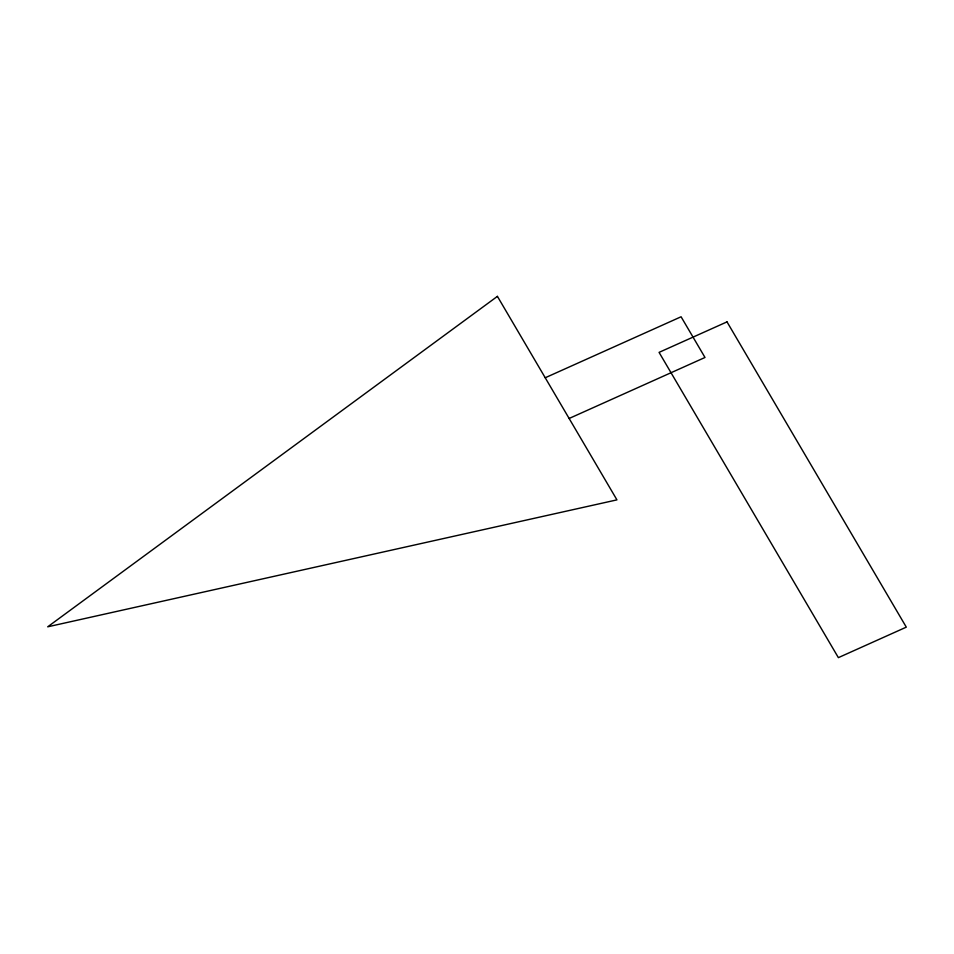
<?xml version="1.0" encoding="UTF-8"?>
<svg xmlns="http://www.w3.org/2000/svg" width="954" height="954" viewBox="0 0 954 954"><rect width="100%" height="100%" fill="white"/><g stroke="black" fill="none" stroke-linecap="round" stroke-linejoin="round"><path stroke-width="1.43" d="M545.223 377.76L681.084 316.776L704.994 357.476L569.133 418.472M497.416 296.36L47.7 626.814L616.94 499.872L497.416 296.36M727.008 321.88L659.071 352.372L838.375 657.64L906.3 627.148L727.008 321.88"/></g></svg>
